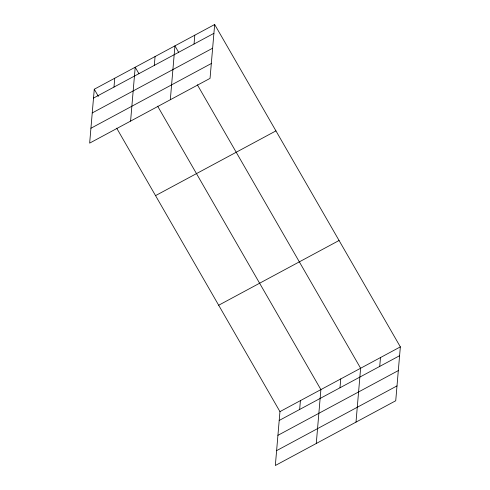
<?xml version="1.0" encoding="UTF-8"?>
<svg xmlns="http://www.w3.org/2000/svg" width="490" height="490" viewBox="0 0 490 490"><rect width="100%" height="100%" fill="white"/><g stroke="black" fill="none" stroke-linecap="round" stroke-linejoin="round"><path stroke-width="0.73" d="M94.27 89.241L89.652 143.123L210.045 78.376L214.663 24.5L94.27 89.241L98.38 96.377M113.98 87.079L114.74 78.235M130.585 121.11L135.203 67.228L138.94 73.714M154.313 65.391L155.073 56.546M170.318 99.746L174.936 45.864L178.672 52.35M194.04 44.026L194.8 35.182M116.687 128.166L279.955 411.625L275.337 465.5L395.73 400.759L400.348 346.877L214.663 24.5M299.66 409.462L300.419 400.618M316.271 443.487L320.889 389.611L157.621 106.152M339.993 387.774L340.752 378.929M355.997 422.123L360.615 368.247L197.354 84.788M379.726 366.41L380.485 357.565M93.51 98.086L213.91 33.345M92.236 112.945L212.636 48.204M90.926 128.258L211.319 63.516M155.544 195.626L275.944 130.885M218.681 305.239L339.074 240.492M279.955 411.625L400.348 346.877M279.196 420.469L399.589 355.722M277.922 435.328L398.315 370.587M276.611 450.641L397.004 385.899"/></g></svg>
